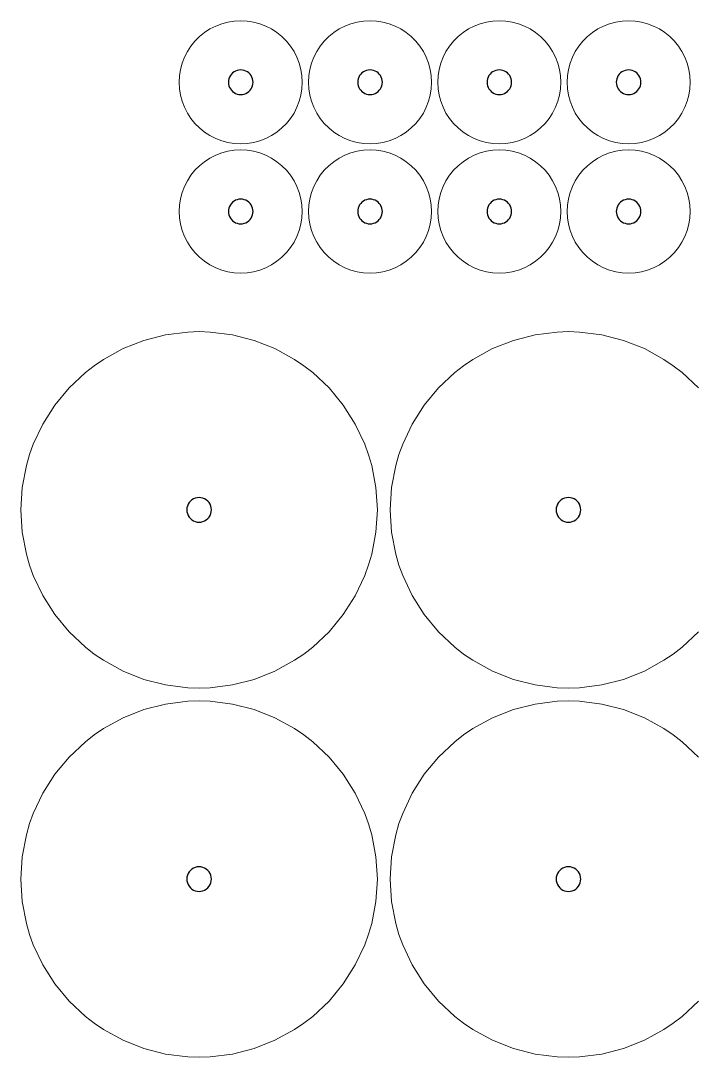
# Model space of a CAD drawing. Header units: millimetres. Extents: x 28 to 87.4, y 134.7 to 176.8.
# Drawn here: x 27.97 to 55.28, y 134.68 to 176.79 of the extents above; entities that cross this region are included whole.
import ezdxf

# ---------------------------------------------------------------- set-up
doc = ezdxf.new("R2010")
doc.units = ezdxf.units.MM
doc.layers.add('TOP_Full_CutOut_90', color=7, linetype='Continuous')
doc.layers.add('TOP_Full_CutOut_90_1', color=7, linetype='Continuous', lineweight=18)

msp = doc.modelspace()

# ---------------------------------------------------------------- linework, layer by layer
at = {"layer": 'TOP_Full_CutOut_90'}
for points in [[(37.400137, 174.290606), (37.394948, 174.361763), (37.37994, 174.431472), (37.354928, 174.498313), (37.320771, 174.560925), (37.278008, 174.618035), (37.227567, 174.668479), (37.170457, 174.711231), (37.107844, 174.74542), (37.041003, 174.770351), (36.971294, 174.785515), (36.900137, 174.790605), (36.82898, 174.785515), (36.759271, 174.770351), (36.69243, 174.74542), (36.629818, 174.711231), (36.572707, 174.668479), (36.522266, 174.618035), (36.479503, 174.560925), (36.445346, 174.498313), (36.420335, 174.431472), (36.405326, 174.361763), (36.400137, 174.290606), (36.405326, 174.219449), (36.420335, 174.14974), (36.445346, 174.082899), (36.479503, 174.020286), (36.522266, 173.963177), (36.572707, 173.912732), (36.629818, 173.86998), (36.69243, 173.835791), (36.759271, 173.810861), (36.82898, 173.795696), (36.900137, 173.790607), (36.971294, 173.795696), (37.041003, 173.810861), (37.107844, 173.835791), (37.170457, 173.86998), (37.227567, 173.912732), (37.278008, 173.963177), (37.320771, 174.020286), (37.354928, 174.082899), (37.37994, 174.14974), (37.394948, 174.219449), (37.400137, 174.290606)], [(42.650137, 174.290606), (42.644948, 174.361763), (42.62994, 174.431472), (42.604928, 174.498313), (42.570771, 174.560925), (42.528008, 174.618035), (42.477567, 174.668479), (42.420457, 174.711231), (42.357844, 174.74542), (42.291003, 174.770351), (42.221294, 174.785515), (42.150137, 174.790605), (42.07898, 174.785515), (42.009271, 174.770351), (41.94243, 174.74542), (41.879818, 174.711231), (41.822707, 174.668479), (41.772266, 174.618035), (41.729503, 174.560925), (41.695346, 174.498313), (41.670335, 174.431472), (41.655326, 174.361763), (41.650137, 174.290606), (41.655326, 174.219449), (41.670335, 174.14974), (41.695346, 174.082899), (41.729503, 174.020286), (41.772266, 173.963177), (41.822707, 173.912732), (41.879818, 173.86998), (41.94243, 173.835791), (42.009271, 173.810861), (42.07898, 173.795696), (42.150137, 173.790607), (42.221294, 173.795696), (42.291003, 173.810861), (42.357844, 173.835791), (42.420457, 173.86998), (42.477567, 173.912732), (42.528008, 173.963177), (42.570771, 174.020286), (42.604928, 174.082899), (42.62994, 174.14974), (42.644948, 174.219449), (42.650137, 174.290606)], [(47.900137, 174.290606), (47.894948, 174.361763), (47.87994, 174.431472), (47.854928, 174.498313), (47.820771, 174.560925), (47.778008, 174.618035), (47.727567, 174.668479), (47.670457, 174.711231), (47.607844, 174.74542), (47.541003, 174.770351), (47.471294, 174.785515), (47.400137, 174.790605), (47.32898, 174.785515), (47.259271, 174.770351), (47.19243, 174.74542), (47.129818, 174.711231), (47.072707, 174.668479), (47.022266, 174.618035), (46.979503, 174.560925), (46.945346, 174.498313), (46.920335, 174.431472), (46.905326, 174.361763), (46.900137, 174.290606), (46.905326, 174.219449), (46.920335, 174.14974), (46.945346, 174.082899), (46.979503, 174.020286), (47.022266, 173.963177), (47.072707, 173.912732), (47.129818, 173.86998), (47.19243, 173.835791), (47.259271, 173.810861), (47.32898, 173.795696), (47.400137, 173.790607), (47.471294, 173.795696), (47.541003, 173.810861), (47.607844, 173.835791), (47.670457, 173.86998), (47.727567, 173.912732), (47.778008, 173.963177), (47.820771, 174.020286), (47.854928, 174.082899), (47.87994, 174.14974), (47.894948, 174.219449), (47.900137, 174.290606)], [(53.150137, 174.290606), (53.144948, 174.361763), (53.12994, 174.431472), (53.104928, 174.498313), (53.070771, 174.560925), (53.028008, 174.618035), (52.977567, 174.668479), (52.920457, 174.711231), (52.857844, 174.74542), (52.791003, 174.770351), (52.721294, 174.785515), (52.650137, 174.790605), (52.57898, 174.785515), (52.509271, 174.770351), (52.44243, 174.74542), (52.379818, 174.711231), (52.322707, 174.668479), (52.272266, 174.618035), (52.229503, 174.560925), (52.195346, 174.498313), (52.170335, 174.431472), (52.155326, 174.361763), (52.150137, 174.290606), (52.155326, 174.219449), (52.170335, 174.14974), (52.195346, 174.082899), (52.229503, 174.020286), (52.272266, 173.963177), (52.322707, 173.912732), (52.379818, 173.86998), (52.44243, 173.835791), (52.509271, 173.810861), (52.57898, 173.795696), (52.650137, 173.790607), (52.721294, 173.795696), (52.791003, 173.810861), (52.857844, 173.835791), (52.920457, 173.86998), (52.977567, 173.912732), (53.028008, 173.963177), (53.070771, 174.020286), (53.104928, 174.082899), (53.12994, 174.14974), (53.144948, 174.219449), (53.150137, 174.290606)], [(37.400137, 169.040606), (37.394948, 169.111763), (37.37994, 169.181472), (37.354928, 169.248313), (37.320771, 169.310925), (37.278008, 169.368035), (37.227567, 169.418479), (37.170457, 169.461231), (37.107844, 169.49542), (37.041003, 169.520351), (36.971294, 169.535515), (36.900137, 169.540605), (36.82898, 169.535515), (36.759271, 169.520351), (36.69243, 169.49542), (36.629818, 169.461231), (36.572707, 169.418479), (36.522266, 169.368035), (36.479503, 169.310925), (36.445346, 169.248313), (36.420335, 169.181472), (36.405326, 169.111763), (36.400137, 169.040606), (36.405326, 168.969449), (36.420335, 168.89974), (36.445346, 168.832899), (36.479503, 168.770286), (36.522266, 168.713177), (36.572707, 168.662732), (36.629818, 168.61998), (36.69243, 168.585791), (36.759271, 168.560861), (36.82898, 168.545696), (36.900137, 168.540607), (36.971294, 168.545696), (37.041003, 168.560861), (37.107844, 168.585791), (37.170457, 168.61998), (37.227567, 168.662732), (37.278008, 168.713177), (37.320771, 168.770286), (37.354928, 168.832899), (37.37994, 168.89974), (37.394948, 168.969449), (37.400137, 169.040606)], [(42.650137, 169.040606), (42.644948, 169.111763), (42.62994, 169.181472), (42.604928, 169.248313), (42.570771, 169.310925), (42.528008, 169.368035), (42.477567, 169.418479), (42.420457, 169.461231), (42.357844, 169.49542), (42.291003, 169.520351), (42.221294, 169.535515), (42.150137, 169.540605), (42.07898, 169.535515), (42.009271, 169.520351), (41.94243, 169.49542), (41.879818, 169.461231), (41.822707, 169.418479), (41.772266, 169.368035), (41.729503, 169.310925), (41.695346, 169.248313), (41.670335, 169.181472), (41.655326, 169.111763), (41.650137, 169.040606), (41.655326, 168.969449), (41.670335, 168.89974), (41.695346, 168.832899), (41.729503, 168.770286), (41.772266, 168.713177), (41.822707, 168.662732), (41.879818, 168.61998), (41.94243, 168.585791), (42.009271, 168.560861), (42.07898, 168.545696), (42.150137, 168.540607), (42.221294, 168.545696), (42.291003, 168.560861), (42.357844, 168.585791), (42.420457, 168.61998), (42.477567, 168.662732), (42.528008, 168.713177), (42.570771, 168.770286), (42.604928, 168.832899), (42.62994, 168.89974), (42.644948, 168.969449), (42.650137, 169.040606)], [(47.900137, 169.040606), (47.894948, 169.111763), (47.87994, 169.181472), (47.854928, 169.248313), (47.820771, 169.310925), (47.778008, 169.368035), (47.727567, 169.418479), (47.670457, 169.461231), (47.607844, 169.49542), (47.541003, 169.520351), (47.471294, 169.535515), (47.400137, 169.540605), (47.32898, 169.535515), (47.259271, 169.520351), (47.19243, 169.49542), (47.129818, 169.461231), (47.072707, 169.418479), (47.022266, 169.368035), (46.979503, 169.310925), (46.945346, 169.248313), (46.920335, 169.181472), (46.905326, 169.111763), (46.900137, 169.040606), (46.905326, 168.969449), (46.920335, 168.89974), (46.945346, 168.832899), (46.979503, 168.770286), (47.022266, 168.713177), (47.072707, 168.662732), (47.129818, 168.61998), (47.19243, 168.585791), (47.259271, 168.560861), (47.32898, 168.545696), (47.400137, 168.540607), (47.471294, 168.545696), (47.541003, 168.560861), (47.607844, 168.585791), (47.670457, 168.61998), (47.727567, 168.662732), (47.778008, 168.713177), (47.820771, 168.770286), (47.854928, 168.832899), (47.87994, 168.89974), (47.894948, 168.969449), (47.900137, 169.040606)], [(53.150137, 169.040606), (53.144948, 169.111763), (53.12994, 169.181472), (53.104928, 169.248313), (53.070771, 169.310925), (53.028008, 169.368035), (52.977567, 169.418479), (52.920457, 169.461231), (52.857844, 169.49542), (52.791003, 169.520351), (52.721294, 169.535515), (52.650137, 169.540605), (52.57898, 169.535515), (52.509271, 169.520351), (52.44243, 169.49542), (52.379818, 169.461231), (52.322707, 169.418479), (52.272266, 169.368035), (52.229503, 169.310925), (52.195346, 169.248313), (52.170335, 169.181472), (52.155326, 169.111763), (52.150137, 169.040606), (52.155326, 168.969449), (52.170335, 168.89974), (52.195346, 168.832899), (52.229503, 168.770286), (52.272266, 168.713177), (52.322707, 168.662732), (52.379818, 168.61998), (52.44243, 168.585791), (52.509271, 168.560861), (52.57898, 168.545696), (52.650137, 168.540607), (52.721294, 168.545696), (52.791003, 168.560861), (52.857844, 168.585791), (52.920457, 168.61998), (52.977567, 168.662732), (53.028008, 168.713177), (53.070771, 168.770286), (53.104928, 168.832899), (53.12994, 168.89974), (53.144948, 168.969449), (53.150137, 169.040606)], [(35.707695, 156.918401), (35.701539, 156.996618), (35.683223, 157.072909), (35.653198, 157.145396), (35.612203, 157.212294), (35.561248, 157.271954), (35.501588, 157.322909), (35.43469, 157.363904), (35.362203, 157.393929), (35.285912, 157.412245), (35.207695, 157.418401), (35.129478, 157.412245), (35.053187, 157.393929), (34.9807, 157.363904), (34.913802, 157.322909), (34.854142, 157.271954), (34.803187, 157.212294), (34.762192, 157.145396), (34.732167, 157.072909), (34.713851, 156.996618), (34.707695, 156.918401), (34.713851, 156.840184), (34.732167, 156.763893), (34.762192, 156.691406), (34.803187, 156.624508), (34.854142, 156.564848), (34.913802, 156.513893), (34.9807, 156.472898), (35.053187, 156.442873), (35.129478, 156.424557), (35.207695, 156.418401), (35.285912, 156.424557), (35.362203, 156.442873), (35.43469, 156.472898), (35.501588, 156.513893), (35.561248, 156.564848), (35.612203, 156.624508), (35.653198, 156.691406), (35.683223, 156.763893), (35.701539, 156.840184), (35.707695, 156.918401)], [(50.707695, 156.918401), (50.701539, 156.996618), (50.683223, 157.072909), (50.653198, 157.145396), (50.612203, 157.212294), (50.561248, 157.271954), (50.501588, 157.322909), (50.43469, 157.363904), (50.362203, 157.393929), (50.285912, 157.412245), (50.207695, 157.418401), (50.129478, 157.412245), (50.053187, 157.393929), (49.9807, 157.363904), (49.913802, 157.322909), (49.854142, 157.271954), (49.803187, 157.212294), (49.762192, 157.145396), (49.732167, 157.072909), (49.713851, 156.996618), (49.707695, 156.918401), (49.713851, 156.840184), (49.732167, 156.763893), (49.762192, 156.691406), (49.803187, 156.624508), (49.854142, 156.564848), (49.913802, 156.513893), (49.9807, 156.472898), (50.053187, 156.442873), (50.129478, 156.424557), (50.207695, 156.418401), (50.285912, 156.424557), (50.362203, 156.442873), (50.43469, 156.472898), (50.501588, 156.513893), (50.561248, 156.564848), (50.612203, 156.624508), (50.653198, 156.691406), (50.683223, 156.763893), (50.701539, 156.840184), (50.707695, 156.918401)], [(35.707695, 141.918401), (35.701539, 141.996618), (35.683223, 142.072909), (35.653198, 142.145396), (35.612203, 142.212294), (35.561248, 142.271954), (35.501588, 142.322909), (35.43469, 142.363904), (35.362203, 142.393929), (35.285912, 142.412245), (35.207695, 142.418401), (35.129478, 142.412245), (35.053187, 142.393929), (34.9807, 142.363904), (34.913802, 142.322909), (34.854142, 142.271954), (34.803187, 142.212294), (34.762192, 142.145396), (34.732167, 142.072909), (34.713851, 141.996618), (34.707695, 141.918401), (34.713851, 141.840184), (34.732167, 141.763893), (34.762192, 141.691406), (34.803187, 141.624508), (34.854142, 141.564848), (34.913802, 141.513893), (34.9807, 141.472898), (35.053187, 141.442873), (35.129478, 141.424557), (35.207695, 141.418401), (35.285912, 141.424557), (35.362203, 141.442873), (35.43469, 141.472898), (35.501588, 141.513893), (35.561248, 141.564848), (35.612203, 141.624508), (35.653198, 141.691406), (35.683223, 141.763893), (35.701539, 141.840184), (35.707695, 141.918401)], [(50.707695, 141.918401), (50.701539, 141.996618), (50.683223, 142.072909), (50.653198, 142.145396), (50.612203, 142.212294), (50.561248, 142.271954), (50.501588, 142.322909), (50.43469, 142.363904), (50.362203, 142.393929), (50.285912, 142.412245), (50.207695, 142.418401), (50.129478, 142.412245), (50.053187, 142.393929), (49.9807, 142.363904), (49.913802, 142.322909), (49.854142, 142.271954), (49.803187, 142.212294), (49.762192, 142.145396), (49.732167, 142.072909), (49.713851, 141.996618), (49.707695, 141.918401), (49.713851, 141.840184), (49.732167, 141.763893), (49.762192, 141.691406), (49.803187, 141.624508), (49.854142, 141.564848), (49.913802, 141.513893), (49.9807, 141.472898), (50.053187, 141.442873), (50.129478, 141.424557), (50.207695, 141.418401), (50.285912, 141.424557), (50.362203, 141.442873), (50.43469, 141.472898), (50.501588, 141.513893), (50.561248, 141.564848), (50.612203, 141.624508), (50.653198, 141.691406), (50.683223, 141.763893), (50.701539, 141.840184), (50.707695, 141.918401)]]:
    msp.add_lwpolyline(points, dxfattribs=at)
at = {"layer": 'TOP_Full_CutOut_90_1'}
for points in [[(39.400137, 174.290606), (39.386442, 174.029285), (39.345506, 173.770827), (39.277778, 173.518063), (39.184001, 173.273764), (39.065201, 173.040606), (38.92268, 172.821143), (38.757999, 172.617779), (38.572964, 172.432744), (38.3696, 172.268063), (38.150137, 172.125542), (37.916979, 172.006742), (37.67268, 171.912964), (37.419916, 171.845237), (37.161458, 171.804301), (36.900137, 171.790606), (36.638816, 171.804301), (36.380358, 171.845237), (36.127595, 171.912964), (35.883295, 172.006742), (35.650137, 172.125542), (35.430674, 172.268063), (35.227311, 172.432744), (35.042275, 172.617779), (34.877595, 172.821143), (34.735074, 173.040606), (34.616273, 173.273764), (34.522496, 173.518063), (34.454768, 173.770827), (34.413832, 174.029285), (34.400137, 174.290606), (34.413832, 174.551927), (34.454768, 174.810385), (34.522496, 175.063148), (34.616273, 175.307447), (34.735074, 175.540606), (34.877595, 175.760069), (35.042275, 175.963432), (35.227311, 176.148468), (35.430674, 176.313148), (35.650137, 176.455669), (35.883295, 176.574469), (36.127595, 176.668247), (36.380358, 176.735975), (36.638816, 176.776911), (36.900137, 176.790606), (37.161458, 176.776911), (37.419916, 176.735975), (37.67268, 176.668247), (37.916979, 176.574469), (38.150137, 176.455669), (38.3696, 176.313148), (38.572964, 176.148468), (38.757999, 175.963432), (38.92268, 175.760069), (39.065201, 175.540606), (39.184001, 175.307447), (39.277778, 175.063148), (39.345506, 174.810385), (39.386442, 174.551927), (39.400137, 174.290606)], [(44.650137, 174.290606), (44.636442, 174.029285), (44.595506, 173.770827), (44.527778, 173.518063), (44.434001, 173.273764), (44.315201, 173.040606), (44.17268, 172.821143), (44.007999, 172.617779), (43.822964, 172.432744), (43.6196, 172.268063), (43.400137, 172.125542), (43.166979, 172.006742), (42.92268, 171.912964), (42.669916, 171.845237), (42.411458, 171.804301), (42.150137, 171.790606), (41.888816, 171.804301), (41.630358, 171.845237), (41.377595, 171.912964), (41.133295, 172.006742), (40.900137, 172.125542), (40.680674, 172.268063), (40.477311, 172.432744), (40.292275, 172.617779), (40.127595, 172.821143), (39.985074, 173.040606), (39.866273, 173.273764), (39.772496, 173.518063), (39.704768, 173.770827), (39.663832, 174.029285), (39.650137, 174.290606), (39.663832, 174.551927), (39.704768, 174.810385), (39.772496, 175.063148), (39.866273, 175.307447), (39.985074, 175.540606), (40.127595, 175.760069), (40.292275, 175.963432), (40.477311, 176.148468), (40.680674, 176.313148), (40.900137, 176.455669), (41.133295, 176.574469), (41.377595, 176.668247), (41.630358, 176.735975), (41.888816, 176.776911), (42.150137, 176.790606), (42.411458, 176.776911), (42.669916, 176.735975), (42.92268, 176.668247), (43.166979, 176.574469), (43.400137, 176.455669), (43.6196, 176.313148), (43.822964, 176.148468), (44.007999, 175.963432), (44.17268, 175.760069), (44.315201, 175.540606), (44.434001, 175.307447), (44.527778, 175.063148), (44.595506, 174.810385), (44.636442, 174.551927), (44.650137, 174.290606)], [(49.900137, 174.290606), (49.886442, 174.029285), (49.845506, 173.770827), (49.777778, 173.518063), (49.684001, 173.273764), (49.565201, 173.040606), (49.42268, 172.821143), (49.257999, 172.617779), (49.072964, 172.432744), (48.8696, 172.268063), (48.650137, 172.125542), (48.416979, 172.006742), (48.17268, 171.912964), (47.919916, 171.845237), (47.661458, 171.804301), (47.400137, 171.790606), (47.138816, 171.804301), (46.880358, 171.845237), (46.627595, 171.912964), (46.383295, 172.006742), (46.150137, 172.125542), (45.930674, 172.268063), (45.727311, 172.432744), (45.542275, 172.617779), (45.377595, 172.821143), (45.235074, 173.040606), (45.116273, 173.273764), (45.022496, 173.518063), (44.954768, 173.770827), (44.913832, 174.029285), (44.900137, 174.290606), (44.913832, 174.551927), (44.954768, 174.810385), (45.022496, 175.063148), (45.116273, 175.307447), (45.235074, 175.540606), (45.377595, 175.760069), (45.542275, 175.963432), (45.727311, 176.148468), (45.930674, 176.313148), (46.150137, 176.455669), (46.383295, 176.574469), (46.627595, 176.668247), (46.880358, 176.735975), (47.138816, 176.776911), (47.400137, 176.790606), (47.661458, 176.776911), (47.919916, 176.735975), (48.17268, 176.668247), (48.416979, 176.574469), (48.650137, 176.455669), (48.8696, 176.313148), (49.072964, 176.148468), (49.257999, 175.963432), (49.42268, 175.760069), (49.565201, 175.540606), (49.684001, 175.307447), (49.777778, 175.063148), (49.845506, 174.810385), (49.886442, 174.551927), (49.900137, 174.290606)], [(55.150137, 174.290606), (55.136442, 174.029285), (55.095506, 173.770827), (55.027778, 173.518063), (54.934001, 173.273764), (54.815201, 173.040606), (54.67268, 172.821143), (54.507999, 172.617779), (54.322964, 172.432744), (54.1196, 172.268063), (53.900137, 172.125542), (53.666979, 172.006742), (53.42268, 171.912964), (53.169916, 171.845237), (52.911458, 171.804301), (52.650137, 171.790606), (52.388816, 171.804301), (52.130358, 171.845237), (51.877595, 171.912964), (51.633295, 172.006742), (51.400137, 172.125542), (51.180674, 172.268063), (50.977311, 172.432744), (50.792275, 172.617779), (50.627595, 172.821143), (50.485074, 173.040606), (50.366273, 173.273764), (50.272496, 173.518063), (50.204768, 173.770827), (50.163832, 174.029285), (50.150137, 174.290606), (50.163832, 174.551927), (50.204768, 174.810385), (50.272496, 175.063148), (50.366273, 175.307447), (50.485074, 175.540606), (50.627595, 175.760069), (50.792275, 175.963432), (50.977311, 176.148468), (51.180674, 176.313148), (51.400137, 176.455669), (51.633295, 176.574469), (51.877595, 176.668247), (52.130358, 176.735975), (52.388816, 176.776911), (52.650137, 176.790606), (52.911458, 176.776911), (53.169916, 176.735975), (53.42268, 176.668247), (53.666979, 176.574469), (53.900137, 176.455669), (54.1196, 176.313148), (54.322964, 176.148468), (54.507999, 175.963432), (54.67268, 175.760069), (54.815201, 175.540606), (54.934001, 175.307447), (55.027778, 175.063148), (55.095506, 174.810385), (55.136442, 174.551927), (55.150137, 174.290606)], [(39.400137, 169.040606), (39.386442, 168.779285), (39.345506, 168.520827), (39.277778, 168.268063), (39.184001, 168.023764), (39.065201, 167.790606), (38.92268, 167.571143), (38.757999, 167.367779), (38.572964, 167.182744), (38.3696, 167.018063), (38.150137, 166.875542), (37.916979, 166.756742), (37.67268, 166.662964), (37.419916, 166.595237), (37.161458, 166.554301), (36.900137, 166.540606), (36.638816, 166.554301), (36.380358, 166.595237), (36.127595, 166.662964), (35.883295, 166.756742), (35.650137, 166.875542), (35.430674, 167.018063), (35.227311, 167.182744), (35.042275, 167.367779), (34.877595, 167.571143), (34.735074, 167.790606), (34.616273, 168.023764), (34.522496, 168.268063), (34.454768, 168.520827), (34.413832, 168.779285), (34.400137, 169.040606), (34.413832, 169.301927), (34.454768, 169.560385), (34.522496, 169.813148), (34.616273, 170.057447), (34.735074, 170.290606), (34.877595, 170.510069), (35.042275, 170.713432), (35.227311, 170.898468), (35.430674, 171.063148), (35.650137, 171.205669), (35.883295, 171.324469), (36.127595, 171.418247), (36.380358, 171.485975), (36.638816, 171.526911), (36.900137, 171.540606), (37.161458, 171.526911), (37.419916, 171.485975), (37.67268, 171.418247), (37.916979, 171.324469), (38.150137, 171.205669), (38.3696, 171.063148), (38.572964, 170.898468), (38.757999, 170.713432), (38.92268, 170.510069), (39.065201, 170.290606), (39.184001, 170.057447), (39.277778, 169.813148), (39.345506, 169.560385), (39.386442, 169.301927), (39.400137, 169.040606)], [(44.650137, 169.040606), (44.636442, 168.779285), (44.595506, 168.520827), (44.527778, 168.268063), (44.434001, 168.023764), (44.315201, 167.790606), (44.17268, 167.571143), (44.007999, 167.367779), (43.822964, 167.182744), (43.6196, 167.018063), (43.400137, 166.875542), (43.166979, 166.756742), (42.92268, 166.662964), (42.669916, 166.595237), (42.411458, 166.554301), (42.150137, 166.540606), (41.888816, 166.554301), (41.630358, 166.595237), (41.377595, 166.662964), (41.133295, 166.756742), (40.900137, 166.875542), (40.680674, 167.018063), (40.477311, 167.182744), (40.292275, 167.367779), (40.127595, 167.571143), (39.985074, 167.790606), (39.866273, 168.023764), (39.772496, 168.268063), (39.704768, 168.520827), (39.663832, 168.779285), (39.650137, 169.040606), (39.663832, 169.301927), (39.704768, 169.560385), (39.772496, 169.813148), (39.866273, 170.057447), (39.985074, 170.290606), (40.127595, 170.510069), (40.292275, 170.713432), (40.477311, 170.898468), (40.680674, 171.063148), (40.900137, 171.205669), (41.133295, 171.324469), (41.377595, 171.418247), (41.630358, 171.485975), (41.888816, 171.526911), (42.150137, 171.540606), (42.411458, 171.526911), (42.669916, 171.485975), (42.92268, 171.418247), (43.166979, 171.324469), (43.400137, 171.205669), (43.6196, 171.063148), (43.822964, 170.898468), (44.007999, 170.713432), (44.17268, 170.510069), (44.315201, 170.290606), (44.434001, 170.057447), (44.527778, 169.813148), (44.595506, 169.560385), (44.636442, 169.301927), (44.650137, 169.040606)], [(49.900137, 169.040606), (49.886442, 168.779285), (49.845506, 168.520827), (49.777778, 168.268063), (49.684001, 168.023764), (49.565201, 167.790606), (49.42268, 167.571143), (49.257999, 167.367779), (49.072964, 167.182744), (48.8696, 167.018063), (48.650137, 166.875542), (48.416979, 166.756742), (48.17268, 166.662964), (47.919916, 166.595237), (47.661458, 166.554301), (47.400137, 166.540606), (47.138816, 166.554301), (46.880358, 166.595237), (46.627595, 166.662964), (46.383295, 166.756742), (46.150137, 166.875542), (45.930674, 167.018063), (45.727311, 167.182744), (45.542275, 167.367779), (45.377595, 167.571143), (45.235074, 167.790606), (45.116273, 168.023764), (45.022496, 168.268063), (44.954768, 168.520827), (44.913832, 168.779285), (44.900137, 169.040606), (44.913832, 169.301927), (44.954768, 169.560385), (45.022496, 169.813148), (45.116273, 170.057447), (45.235074, 170.290606), (45.377595, 170.510069), (45.542275, 170.713432), (45.727311, 170.898468), (45.930674, 171.063148), (46.150137, 171.205669), (46.383295, 171.324469), (46.627595, 171.418247), (46.880358, 171.485975), (47.138816, 171.526911), (47.400137, 171.540606), (47.661458, 171.526911), (47.919916, 171.485975), (48.17268, 171.418247), (48.416979, 171.324469), (48.650137, 171.205669), (48.8696, 171.063148), (49.072964, 170.898468), (49.257999, 170.713432), (49.42268, 170.510069), (49.565201, 170.290606), (49.684001, 170.057447), (49.777778, 169.813148), (49.845506, 169.560385), (49.886442, 169.301927), (49.900137, 169.040606)], [(55.150137, 169.040606), (55.136442, 168.779285), (55.095506, 168.520827), (55.027778, 168.268063), (54.934001, 168.023764), (54.815201, 167.790606), (54.67268, 167.571143), (54.507999, 167.367779), (54.322964, 167.182744), (54.1196, 167.018063), (53.900137, 166.875542), (53.666979, 166.756742), (53.42268, 166.662964), (53.169916, 166.595237), (52.911458, 166.554301), (52.650137, 166.540606), (52.388816, 166.554301), (52.130358, 166.595237), (51.877595, 166.662964), (51.633295, 166.756742), (51.400137, 166.875542), (51.180674, 167.018063), (50.977311, 167.182744), (50.792275, 167.367779), (50.627595, 167.571143), (50.485074, 167.790606), (50.366273, 168.023764), (50.272496, 168.268063), (50.204768, 168.520827), (50.163832, 168.779285), (50.150137, 169.040606), (50.163832, 169.301927), (50.204768, 169.560385), (50.272496, 169.813148), (50.366273, 170.057447), (50.485074, 170.290606), (50.627595, 170.510069), (50.792275, 170.713432), (50.977311, 170.898468), (51.180674, 171.063148), (51.400137, 171.205669), (51.633295, 171.324469), (51.877595, 171.418247), (52.130358, 171.485975), (52.388816, 171.526911), (52.650137, 171.540606), (52.911458, 171.526911), (53.169916, 171.485975), (53.42268, 171.418247), (53.666979, 171.324469), (53.900137, 171.205669), (54.1196, 171.063148), (54.322964, 170.898468), (54.507999, 170.713432), (54.67268, 170.510069), (54.815201, 170.290606), (54.934001, 170.057447), (55.027778, 169.813148), (55.095506, 169.560385), (55.136442, 169.301927), (55.150137, 169.040606)], [(42.447695, 156.918401), (42.390605, 156.010988), (42.220237, 155.117886), (42.093344, 154.681118), (41.939277, 154.253179), (41.552155, 153.430504), (41.064978, 152.662836), (40.485428, 151.96228), (39.822645, 151.339885), (39.46326, 151.061118), (39.087081, 150.805467), (38.290337, 150.367453), (37.444978, 150.032752), (36.564336, 149.806641), (35.662298, 149.692687), (35.207695, 149.678401), (34.753092, 149.692687), (33.851054, 149.806641), (32.970412, 150.032752), (32.125053, 150.367453), (31.328309, 150.805467), (30.95213, 151.061118), (30.592745, 151.339885), (29.929962, 151.96228), (29.350412, 152.662836), (28.860717, 153.435088), (28.477242, 154.25033), (28.326819, 154.66648), (28.195834, 155.115234), (28.025054, 156.008861), (27.967695, 156.918401), (28.025054, 157.827941), (28.195834, 158.721568), (28.326819, 159.170322), (28.477242, 159.586472), (28.860717, 160.401714), (29.350412, 161.173966), (29.929962, 161.874522), (30.592745, 162.496917), (30.95213, 162.775684), (31.328309, 163.031335), (32.125053, 163.469349), (32.970412, 163.80405), (33.851054, 164.030161), (34.753092, 164.144115), (35.207695, 164.158401), (35.662298, 164.144115), (36.564336, 164.030161), (37.444978, 163.80405), (38.290337, 163.469349), (39.087081, 163.031335), (39.46326, 162.775684), (39.822645, 162.496917), (40.485428, 161.874522), (41.064978, 161.173966), (41.552155, 160.406298), (41.939277, 159.583623), (42.093344, 159.155684), (42.220237, 158.718916), (42.390605, 157.825814), (42.447695, 156.918401)], [(55.485428, 151.96228), (54.822645, 151.339885), (54.46326, 151.061118), (54.087081, 150.805467), (53.290337, 150.367453), (52.444978, 150.032752), (51.564336, 149.806641), (50.662298, 149.692687), (50.207695, 149.678401), (49.753092, 149.692687), (48.851054, 149.806641), (47.970412, 150.032752), (47.125053, 150.367453), (46.328309, 150.805467), (45.95213, 151.061118), (45.592745, 151.339885), (44.929962, 151.96228), (44.350412, 152.662836), (43.860717, 153.435088), (43.477242, 154.25033), (43.326819, 154.66648), (43.195834, 155.115234), (43.025054, 156.008861), (42.967695, 156.918401), (43.025054, 157.827941), (43.195834, 158.721568), (43.326819, 159.170322), (43.477242, 159.586472), (43.860717, 160.401714), (44.350412, 161.173966), (44.929962, 161.874522), (45.592745, 162.496917), (45.95213, 162.775684), (46.328309, 163.031335), (47.125053, 163.469349), (47.970412, 163.80405), (48.851054, 164.030161), (49.753092, 164.144115), (50.207695, 164.158401), (50.662298, 164.144115), (51.564336, 164.030161), (52.444978, 163.80405), (53.290337, 163.469349), (54.087081, 163.031335), (54.46326, 162.775684), (54.822645, 162.496917), (55.485428, 161.874522)], [(42.447695, 141.918401), (42.390605, 141.010988), (42.220237, 140.117886), (42.093344, 139.681118), (41.939277, 139.253179), (41.552155, 138.430504), (41.064978, 137.662836), (40.485428, 136.96228), (39.822645, 136.339885), (39.46326, 136.061118), (39.087081, 135.805467), (38.290337, 135.367453), (37.444978, 135.032752), (36.564336, 134.806641), (35.662298, 134.692687), (35.207695, 134.678401), (34.753092, 134.692687), (33.851054, 134.806641), (32.970412, 135.032752), (32.125053, 135.367453), (31.328309, 135.805467), (30.95213, 136.061118), (30.592745, 136.339885), (29.929962, 136.96228), (29.350412, 137.662836), (28.860717, 138.435088), (28.477242, 139.25033), (28.326819, 139.66648), (28.195834, 140.115234), (28.025054, 141.008861), (27.967695, 141.918401), (28.025054, 142.827941), (28.195834, 143.721568), (28.326819, 144.170322), (28.477242, 144.586472), (28.860717, 145.401714), (29.350412, 146.173966), (29.929962, 146.874522), (30.592745, 147.496917), (30.95213, 147.775684), (31.328309, 148.031335), (32.125053, 148.469349), (32.970412, 148.80405), (33.851054, 149.030161), (34.753092, 149.144115), (35.207695, 149.158401), (35.662298, 149.144115), (36.564336, 149.030161), (37.444978, 148.80405), (38.290337, 148.469349), (39.087081, 148.031335), (39.46326, 147.775684), (39.822645, 147.496917), (40.485428, 146.874522), (41.064978, 146.173966), (41.552155, 145.406298), (41.939277, 144.583623), (42.093344, 144.155684), (42.220237, 143.718916), (42.390605, 142.825814), (42.447695, 141.918401)], [(55.485428, 136.96228), (54.822645, 136.339885), (54.46326, 136.061118), (54.087081, 135.805467), (53.290337, 135.367453), (52.444978, 135.032752), (51.564336, 134.806641), (50.662298, 134.692687), (50.207695, 134.678401), (49.753092, 134.692687), (48.851054, 134.806641), (47.970412, 135.032752), (47.125053, 135.367453), (46.328309, 135.805467), (45.95213, 136.061118), (45.592745, 136.339885), (44.929962, 136.96228), (44.350412, 137.662836), (43.860717, 138.435088), (43.477242, 139.25033), (43.326819, 139.66648), (43.195834, 140.115234), (43.025054, 141.008861), (42.967695, 141.918401), (43.025054, 142.827941), (43.195834, 143.721568), (43.326819, 144.170322), (43.477242, 144.586472), (43.860717, 145.401714), (44.350412, 146.173966), (44.929962, 146.874522), (45.592745, 147.496917), (45.95213, 147.775684), (46.328309, 148.031335), (47.125053, 148.469349), (47.970412, 148.80405), (48.851054, 149.030161), (49.753092, 149.144115), (50.207695, 149.158401), (50.662298, 149.144115), (51.564336, 149.030161), (52.444978, 148.80405), (53.290337, 148.469349), (54.087081, 148.031335), (54.46326, 147.775684), (54.822645, 147.496917), (55.485428, 146.874522)]]:
    msp.add_lwpolyline(points, dxfattribs=at)

doc.saveas('drawing.dxf')
